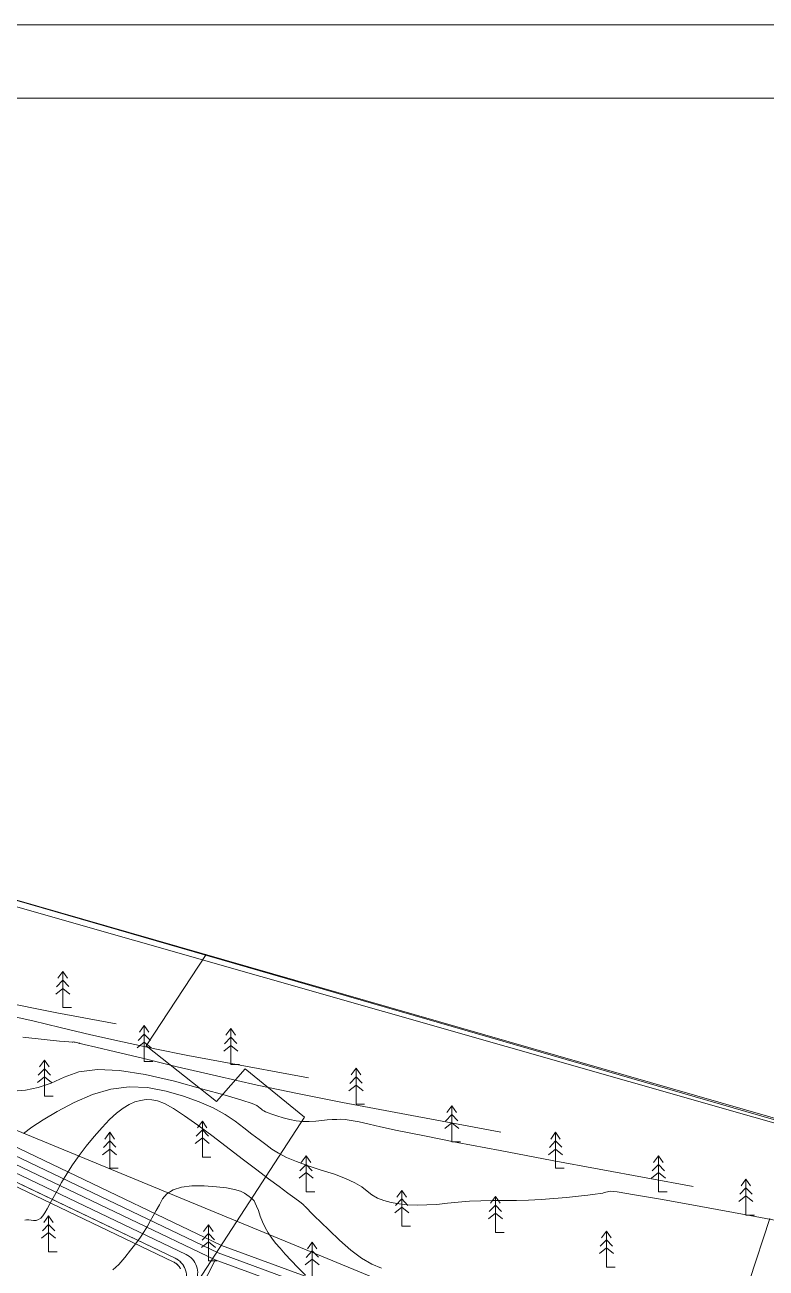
# Model space of a CAD drawing. Header units: metres. Extents: x 533049 to 537618, y 1849954 to 1852676.
# Drawn here: x 534747 to 535111, y 1852065 to 1852676 of the extents above; entities that cross this region are included whole.
import ezdxf

# ---------------------------------------------------------------- set-up
doc = ezdxf.new("R2010")
doc.units = ezdxf.units.M
doc.header["$LTSCALE"] = 2
for name, color, linetype, lineweight in [('13', 7, 'Continuous', 13), ('20', 7, 'Continuous', 13), ('38', 7, 'Continuous', 13), ('48', 7, 'Continuous', 13), ('50', 7, 'Continuous', 13), ('54', 7, 'Continuous', 13), ('55', 7, 'Continuous', 13), ('57', 7, 'Continuous', 13), ('60', 7, 'Continuous', 13), ('61', 7, 'Continuous', 13), ('63', 7, 'Continuous', 13)]:
    doc.layers.add(name, color=color, linetype=linetype, lineweight=lineweight)

msp = doc.modelspace()

# ---------------------------------------------------------------- linework, layer by layer
at = {"linetype": 'Continuous', "lineweight": 13}
msp.add_lwpolyline([(535274.86, 1852093.21), (534741.15, 1852246.88), (534721.54, 1852216.28), (534663.58, 1852131.84), (534571.52, 1852004.39)], dxfattribs=at)
at = {"layer": '13'}
for points in [[(534673.57, 1852149.44), (534840.88, 1852069.38), (535005.66, 1852008.89), (535228.23, 1851958.25)], [(534840.88, 1852069.34), (534783.84, 1851957.97), (534685.19, 1851772.78)]]:
    msp.add_lwpolyline(points, dxfattribs=at)
at = {"layer": '20'}
for points in [[(535115.66, 1851969.09), (535067.52, 1851980.29), (535034.45, 1851991.48), (534983.88, 1851994.89), (534974.15, 1851967.63), (534880.79, 1852014.85), (534872.03, 1851998.3), (534851.12, 1852009.5), (534820.49, 1852016.8), (534809.3, 1852028.97), (534823.89, 1852046.01), (534884.68, 1852139.48), (534855.51, 1852163.33), (534841.4, 1852147.27), (534806.88, 1852174.53), (534836.36, 1852219.48)], [(535113.24, 1852089.79), (535103.18, 1852059.25), (535112.26, 1852031.89)]]:
    msp.add_lwpolyline(points, dxfattribs=at)
at = {"layer": '38'}
for points in [[(534680.67, 1852135.23), (534820.24, 1852068.45), (534820.63, 1852068.25), (534821.01, 1852068.03), (534821.38, 1852067.78), (534821.73, 1852067.52), (534822.07, 1852067.24), (534822.39, 1852066.94), (534822.7, 1852066.62), (534822.98, 1852066.29), (534823.25, 1852065.94), (534823.5, 1852065.57), (534823.73, 1852065.2)], [(534680.67, 1852135.23), (534820.24, 1852068.45), (534820.86, 1852068.12), (534821.46, 1852067.73), (534822.01, 1852067.29), (534822.53, 1852066.8), (534823, 1852066.27), (534823.42, 1852065.7), (534823.79, 1852065.09)]]:
    msp.add_lwpolyline(points, dxfattribs=at)
at = {"layer": '48'}
for points in [[(534741.15, 1852246.88), (535274.86, 1852093.21)], [(535007.86, 1852016.34), (534843.89, 1852076.53), (534677.13, 1852156.33)]]:
    msp.add_lwpolyline(points, dxfattribs=at)
at = {"layer": '50'}
msp.add_lwpolyline([(536135.62, 1851789.73), (535515.36, 1851926.72), (535258.49, 1851965.9), (535022.43, 1852017.88), (534680.94, 1852158.74), (534430.49, 1852265.01), (534355.97, 1852086.41), (534346.15, 1851984.65), (534462.32, 1851750.84), (534498.61, 1851623.52), (534531.69, 1851526.54), (534597.01, 1851432.26), (534785.89, 1851296.54), (534919.76, 1851224.01), (534977.19, 1851164.91), (535024.77, 1851103.67), (535103, 1851049.68), (535187.68, 1851009.38), (535275.89, 1851002.01), (535384.77, 1851022.15), (535615.7, 1851282.83), (535719.73, 1851373.89), (535864.09, 1851423.05), (536000.84, 1851463.59)], dxfattribs=at)
at = {"layer": '54'}
for p, q in [((534842.34, 1852072.84), (534675.37, 1852152.73)), ((534681.07, 1852141.69), (534826.53, 1852072.09)), ((534837.54, 1852071.05), (534837.51, 1852070.99)), ((534842.34, 1852072.84), (535006.72, 1852012.49))]:
    msp.add_line(p, q, dxfattribs=at)
msp.add_arc((534822.22, 1852063.06), 10, 332.88111, 64.42837, dxfattribs=at)
at = {"layer": '55'}
for p, q in [((534821.1, 1852070.25), (534681.53, 1852137.04)), ((534834.87, 1852072.42), (534834.8, 1852072.29))]:
    msp.add_line(p, q, dxfattribs=at)
for points in [[(534677.13, 1852156.33), (534843.89, 1852076.53), (535007.86, 1852016.34), (535229.05, 1851966.01)], [(534681.53, 1852137.04), (534821.1, 1852070.25), (534821.59, 1852070), (534822.06, 1852069.72), (534822.52, 1852069.42), (534822.97, 1852069.09), (534823.39, 1852068.74), (534823.79, 1852068.36), (534824.17, 1852067.97), (534824.53, 1852067.55), (534824.87, 1852067.11), (534825.18, 1852066.66), (534825.47, 1852066.19), (534825.73, 1852065.7), (534825.96, 1852065.2)]]:
    msp.add_lwpolyline(points, dxfattribs=at)
msp.add_arc((534816.79, 1852061.23), 10, 332.88111, 64.42837, dxfattribs=at)
at = {"layer": '57'}
for p, q in [((534766.01, 1852211.09), (534766.01, 1852193.42)), ((534762.95, 1852203.65), (534766.01, 1852206.85)), ((534768.99, 1852203.72), (534766.01, 1852206.85)), ((534762.53, 1852200.03), (534766.01, 1852202.81)), ((534769.42, 1852200.03), (534766.01, 1852202.81)), ((534766.01, 1852193.42), (534770.22, 1852193.42)), ((534802.95, 1852177.15), (534806.01, 1852180.35)), ((534806.01, 1852184.59), (534806.01, 1852166.92)), ((534808.99, 1852177.22), (534806.01, 1852180.35)), ((534848.51, 1852183.09), (534848.51, 1852165.42)), ((534802.53, 1852173.53), (534806.01, 1852176.31)), ((534809.42, 1852173.53), (534806.01, 1852176.31)), ((534845.03, 1852172.03), (534848.51, 1852174.81)), ((534845.45, 1852175.65), (534848.51, 1852178.85)), ((534851.49, 1852175.72), (534848.51, 1852178.85)), ((534851.92, 1852172.03), (534848.51, 1852174.81)), ((534757.01, 1852167.59), (534757.01, 1852149.92)), ((534753.95, 1852160.15), (534757.01, 1852163.35)), ((534759.99, 1852160.22), (534757.01, 1852163.35)), ((534806.01, 1852166.92), (534810.22, 1852166.92)), ((534848.51, 1852165.42), (534852.72, 1852165.42)), ((534910.01, 1852163.59), (534910.01, 1852145.92)), ((534753.53, 1852156.53), (534757.01, 1852159.31)), ((534760.42, 1852156.53), (534757.01, 1852159.31)), ((534906.95, 1852156.15), (534910.01, 1852159.35)), ((534912.99, 1852156.22), (534910.01, 1852159.35)), ((534757.01, 1852149.92), (534761.22, 1852149.92)), ((534906.53, 1852152.53), (534910.01, 1852155.31)), ((534913.42, 1852152.53), (534910.01, 1852155.31)), ((534910.01, 1852145.92), (534914.22, 1852145.92)), ((534957.01, 1852145.09), (534957.01, 1852127.42)), ((534834.51, 1852137.59), (534834.51, 1852119.92)), ((534953.95, 1852137.65), (534957.01, 1852140.85)), ((534959.99, 1852137.72), (534957.01, 1852140.85)), ((534789.01, 1852132.09), (534789.01, 1852114.42)), ((534831.45, 1852130.15), (534834.51, 1852133.35)), ((534837.49, 1852130.22), (534834.51, 1852133.35)), ((534953.53, 1852134.03), (534957.01, 1852136.81)), ((534960.42, 1852134.03), (534957.01, 1852136.81)), ((535008.01, 1852132.09), (535008.01, 1852114.42)), ((534785.95, 1852124.65), (534789.01, 1852127.85)), ((534791.99, 1852124.72), (534789.01, 1852127.85)), ((534831.03, 1852126.53), (534834.51, 1852129.31)), ((534837.92, 1852126.53), (534834.51, 1852129.31)), ((534957.01, 1852127.42), (534961.22, 1852127.42)), ((535004.95, 1852124.65), (535008.01, 1852127.85)), ((535010.99, 1852124.72), (535008.01, 1852127.85)), ((534785.53, 1852121.03), (534789.01, 1852123.81)), ((534792.42, 1852121.03), (534789.01, 1852123.81)), ((534834.51, 1852119.92), (534838.72, 1852119.92)), ((534885.51, 1852120.59), (534885.51, 1852102.92)), ((535004.53, 1852121.03), (535008.01, 1852123.81)), ((535011.42, 1852121.03), (535008.01, 1852123.81)), ((535058.51, 1852120.59), (535058.51, 1852102.92)), ((534789.01, 1852114.42), (534793.22, 1852114.42)), ((534882.45, 1852113.15), (534885.51, 1852116.35)), ((534888.49, 1852113.22), (534885.51, 1852116.35)), ((535008.01, 1852114.42), (535012.22, 1852114.42)), ((535055.45, 1852113.15), (535058.51, 1852116.35)), ((535061.49, 1852113.22), (535058.51, 1852116.35)), ((534882.03, 1852109.53), (534885.51, 1852112.31)), ((534888.92, 1852109.53), (534885.51, 1852112.31)), ((535055.03, 1852109.53), (535058.51, 1852112.31)), ((535061.92, 1852109.53), (535058.51, 1852112.31)), ((535101.51, 1852109.09), (535101.51, 1852091.42)), ((534885.51, 1852102.92), (534889.72, 1852102.92)), ((534932.51, 1852103.59), (534932.51, 1852085.92)), ((534978.51, 1852100.59), (534978.51, 1852082.92)), ((535058.51, 1852102.92), (535062.72, 1852102.92)), ((535098.03, 1852098.03), (535101.51, 1852100.81)), ((535098.45, 1852101.65), (535101.51, 1852104.85)), ((535104.49, 1852101.72), (535101.51, 1852104.85)), ((535104.92, 1852098.03), (535101.51, 1852100.81)), ((534929.03, 1852092.53), (534932.51, 1852095.31)), ((534929.45, 1852096.15), (534932.51, 1852099.35)), ((534935.49, 1852096.22), (534932.51, 1852099.35)), ((534935.92, 1852092.53), (534932.51, 1852095.31)), ((534975.45, 1852093.15), (534978.51, 1852096.35)), ((534981.49, 1852093.22), (534978.51, 1852096.35)), ((534759.01, 1852091.09), (534759.01, 1852073.42)), ((534975.03, 1852089.53), (534978.51, 1852092.31)), ((534981.92, 1852089.53), (534978.51, 1852092.31)), ((535101.51, 1852091.42), (535105.72, 1852091.42)), ((534755.53, 1852080.03), (534759.01, 1852082.81)), ((534755.95, 1852083.65), (534759.01, 1852086.85)), ((534761.99, 1852083.72), (534759.01, 1852086.85)), ((534762.42, 1852080.03), (534759.01, 1852082.81)), ((534834.45, 1852079.15), (534837.51, 1852082.35)), ((534837.51, 1852086.59), (534837.51, 1852068.92)), ((534840.49, 1852079.22), (534837.51, 1852082.35)), ((534932.51, 1852085.92), (534936.72, 1852085.92)), ((534978.51, 1852082.92), (534982.72, 1852082.92)), ((535033.01, 1852083.59), (535033.01, 1852065.92)), ((534834.03, 1852075.53), (534837.51, 1852078.31)), ((534840.92, 1852075.53), (534837.51, 1852078.31)), ((534888.51, 1852078.09), (534888.51, 1852060.42)), ((535029.95, 1852076.15), (535033.01, 1852079.35)), ((535035.99, 1852076.22), (535033.01, 1852079.35)), ((534759.01, 1852073.42), (534763.22, 1852073.42)), ((534885.45, 1852070.65), (534888.51, 1852073.85)), ((534891.49, 1852070.72), (534888.51, 1852073.85)), ((535029.53, 1852072.53), (535033.01, 1852075.31)), ((535036.42, 1852072.53), (535033.01, 1852075.31)), ((534837.51, 1852068.92), (534841.72, 1852068.92)), ((534885.03, 1852067.03), (534888.51, 1852069.81)), ((534891.92, 1852067.03), (534888.51, 1852069.81)), ((535033.01, 1852065.92), (535037.22, 1852065.92))]:
    msp.add_line(p, q, dxfattribs=at)
msp.add_lwpolyline([(534435.02, 1852302.37), (534325.71, 1852049.19), (534353.83, 1851932.14), (534451.75, 1851760.49), (534494.45, 1851609.32), (534521.83, 1851454.44), (534874.05, 1851297.73), (534980, 1851227.29), (535025.24, 1851130.42), (535137.95, 1851046.53), (535351.89, 1851022.3), (535580.63, 1851242.44), (535635.17, 1851288.02), (535713.4, 1851370.26), (536002.39, 1851411.84), (536158.13, 1851571.22), (536125.74, 1851798.92), (536134.24, 1851845.92), (534499.3, 1852312.5)], close=True, dxfattribs=at)
for points in [[(535115.66, 1851969.09), (535067.52, 1851980.29), (535034.45, 1851991.48), (534983.88, 1851994.89), (534974.15, 1851967.63), (534880.79, 1852014.85), (534872.03, 1851998.3), (534851.12, 1852009.5), (534820.49, 1852016.8), (534809.3, 1852028.97), (534823.89, 1852046.01), (534884.68, 1852139.48), (534855.51, 1852163.33), (534841.4, 1852147.27), (534806.88, 1852174.53), (534836.36, 1852219.48)], [(534650.14, 1852213.19), (534653.65, 1852212.65), (534657.49, 1852212.08), (534661.64, 1852211.48), (534666.12, 1852210.86), (534670.92, 1852210.2), (534676.4, 1852209.36), (534682.92, 1852208.16), (534690.48, 1852206.6), (534699.07, 1852204.68), (534708.69, 1852202.41), (534718.98, 1852199.98), (534729.57, 1852197.62), (534740.45, 1852195.31), (534751.63, 1852193.06), (534763.1, 1852190.87), (534792.15, 1852185.47)], [(534763.59, 1852207.8), (534766.01, 1852211.09), (534768.28, 1852207.8)], [(534763.59, 1852207.8), (534766.01, 1852211.09), (534768.28, 1852207.8)], [(534770.22, 1852193.42), (534766.01, 1852193.42), (534766.01, 1852211.09)], [(534762.95, 1852203.65), (534766.01, 1852206.85), (534768.99, 1852203.72)], [(534762.53, 1852200.03), (534766.01, 1852202.81), (534769.42, 1852200.03)], [(534740.07, 1852189.39), (534751.17, 1852186.79), (534764.74, 1852183.53), (534779.77, 1852179.99), (534795.23, 1852176.54), (534811.12, 1852173.17), (534827.44, 1852169.89), (534844.19, 1852166.69), (534886.6, 1852158.8)], [(534802.95, 1852177.15), (534806.01, 1852180.35), (534808.99, 1852177.22)], [(534803.59, 1852181.3), (534806.01, 1852184.59), (534808.28, 1852181.3)], [(534803.59, 1852181.3), (534806.01, 1852184.59), (534808.28, 1852181.3)], [(534810.22, 1852166.92), (534806.01, 1852166.92), (534806.01, 1852184.59)], [(534846.09, 1852179.8), (534848.51, 1852183.09), (534850.78, 1852179.8)], [(534846.09, 1852179.8), (534848.51, 1852183.09), (534850.78, 1852179.8)], [(534852.72, 1852165.42), (534848.51, 1852165.42), (534848.51, 1852183.09)], [(534981.05, 1852132.13), (534903.3, 1852146.7), (534882, 1852150.97), (534861.37, 1852155.34), (534841.42, 1852159.79), (534822.14, 1852164.33), (534805.08, 1852168.45), (534791.79, 1852171.65), (534782.27, 1852173.94), (534776.52, 1852175.32), (534774.54, 1852175.77), (534774.38, 1852175.79), (534774.12, 1852175.84), (534773.75, 1852175.93), (534773.27, 1852176.05), (534772.69, 1852176.21), (534772.09, 1852176.35), (534771.59, 1852176.44), (534771.18, 1852176.48), (534770.85, 1852176.46), (534770.62, 1852176.39), (534768.96, 1852176.47), (534764.37, 1852176.89), (534756.84, 1852177.67), (534746.38, 1852178.79)], [(534802.53, 1852173.53), (534806.01, 1852176.31), (534809.42, 1852173.53)], [(534845.03, 1852172.03), (534848.51, 1852174.81), (534851.92, 1852172.03)], [(534845.45, 1852175.65), (534848.51, 1852178.85), (534851.49, 1852175.72)], [(534754.59, 1852164.3), (534757.01, 1852167.59), (534759.28, 1852164.3)], [(534754.59, 1852164.3), (534757.01, 1852167.59), (534759.28, 1852164.3)], [(534761.22, 1852149.92), (534757.01, 1852149.92), (534757.01, 1852167.59)], [(534741.37, 1852152.26), (534747.6, 1852152.79), (534753.88, 1852154.12), (534760.2, 1852156.26), (534766.57, 1852159.2), (534773.86, 1852161.8), (534782.93, 1852162.89), (534793.8, 1852162.48), (534806.45, 1852160.58), (534820.89, 1852157.17), (534834.78, 1852153.37), (534845.76, 1852150.27), (534853.84, 1852147.87), (534859.02, 1852146.18), (534861.3, 1852145.19), (534862.1, 1852144.57), (534862.83, 1852144.01), (534863.5, 1852143.51), (534864.11, 1852143.05), (534864.66, 1852142.65), (534865.45, 1852142.21), (534866.79, 1852141.65), (534868.69, 1852140.96), (534871.15, 1852140.15), (534874.15, 1852139.23), (534877.42, 1852138.37), (534880.65, 1852137.78), (534883.86, 1852137.46), (534887.03, 1852137.4), (534890.18, 1852137.61), (534893.17, 1852137.92), (534895.88, 1852138.17), (534898.33, 1852138.35), (534900.5, 1852138.46), (534902.4, 1852138.5), (534904.59, 1852138.37), (534907.65, 1852137.93), (534911.57, 1852137.2), (534916.36, 1852136.18), (534922.01, 1852134.86), (534930.25, 1852133.02), (534942.8, 1852130.45), (534959.67, 1852127.14), (534980.85, 1852123.1), (535006.35, 1852118.32), (535075.5, 1852105.45)], [(534753.95, 1852160.15), (534757.01, 1852163.35), (534759.99, 1852160.22)], [(534907.59, 1852160.3), (534910.01, 1852163.59), (534912.28, 1852160.3)], [(534907.59, 1852160.3), (534910.01, 1852163.59), (534912.28, 1852160.3)], [(534914.22, 1852145.92), (534910.01, 1852145.92), (534910.01, 1852163.59)], [(534753.53, 1852156.53), (534757.01, 1852159.31), (534760.42, 1852156.53)], [(534906.95, 1852156.15), (534910.01, 1852159.35), (534912.99, 1852156.22)], [(534746.64, 1852131.46), (534750.81, 1852134.62), (534756.35, 1852138.22), (534763.27, 1852142.26), (534771.56, 1852146.74), (534780.55, 1852150.72), (534789.56, 1852153.27), (534798.59, 1852154.39), (534807.64, 1852154.08), (534816.71, 1852152.34), (534825.33, 1852149.78), (534833.02, 1852147.02), (534839.8, 1852144.07), (534845.65, 1852140.92), (534850.57, 1852137.57), (534854.87, 1852134.27), (534858.83, 1852131.24), (534862.46, 1852128.5), (534865.74, 1852126.04), (534868.69, 1852123.86), (534871.88, 1852121.82), (534875.9, 1852119.77), (534880.75, 1852117.71), (534886.43, 1852115.63), (534892.93, 1852113.55), (534899.37, 1852111.47), (534904.85, 1852109.39), (534909.36, 1852107.33), (534912.91, 1852105.28), (534915.5, 1852103.24), (534917.81, 1852101.36), (534920.53, 1852099.79), (534923.67, 1852098.52), (534927.21, 1852097.56), (534931.17, 1852096.91)], [(534906.53, 1852152.53), (534910.01, 1852155.31), (534913.42, 1852152.53)], [(534886.4, 1852094.15), (534885.8, 1852094.75), (534885.32, 1852095.24), (534884.96, 1852095.6), (534884.73, 1852095.85), (534884.61, 1852095.98), (534884.55, 1852096.05), (534884.5, 1852096.12), (534884.46, 1852096.2), (534884.42, 1852096.28), (534884.39, 1852096.37), (534883.88, 1852096.8), (534882.4, 1852097.92), (534879.97, 1852099.74), (534876.57, 1852102.25), (534872.21, 1852105.45), (534867.05, 1852109.27), (534861.23, 1852113.63), (534854.75, 1852118.53), (534847.63, 1852123.97), (534839.85, 1852129.96), (534832.27, 1852135.66), (534825.75, 1852140.27), (534820.28, 1852143.77), (534815.88, 1852146.19), (534812.53, 1852147.5), (534809.71, 1852148.04), (534806.89, 1852148.14), (534804.08, 1852147.79), (534801.28, 1852147), (534798.49, 1852145.76), (534795.57, 1852143.96), (534792.4, 1852141.49), (534788.98, 1852138.35), (534785.3, 1852134.53), (534781.37, 1852130.04), (534777.49, 1852125.28), (534773.95, 1852120.63), (534770.75, 1852116.09), (534767.9, 1852111.68), (534765.39, 1852107.38), (534763.2, 1852103.39), (534761.28, 1852099.92), (534759.64, 1852096.95), (534758.28, 1852094.5), (534757.19, 1852092.56), (534756.21, 1852091.06), (534755.17, 1852089.94), (534754.05, 1852089.2), (534752.86, 1852088.83), (534751.61, 1852088.84), (534750.37, 1852089.01), (534749.24, 1852089.09), (534748.22, 1852089.09), (534747.3, 1852089.01)], [(534954.59, 1852141.8), (534957.01, 1852145.09), (534959.28, 1852141.8)], [(534954.59, 1852141.8), (534957.01, 1852145.09), (534959.28, 1852141.8)], [(534961.22, 1852127.42), (534957.01, 1852127.42), (534957.01, 1852145.09)], [(534832.09, 1852134.3), (534834.51, 1852137.59), (534836.78, 1852134.3)], [(534832.09, 1852134.3), (534834.51, 1852137.59), (534836.78, 1852134.3)], [(534838.72, 1852119.92), (534834.51, 1852119.92), (534834.51, 1852137.59)], [(534953.95, 1852137.65), (534957.01, 1852140.85), (534959.99, 1852137.72)], [(534786.59, 1852128.8), (534789.01, 1852132.09), (534791.28, 1852128.8)], [(534786.59, 1852128.8), (534789.01, 1852132.09), (534791.28, 1852128.8)], [(534793.22, 1852114.42), (534789.01, 1852114.42), (534789.01, 1852132.09)], [(534831.45, 1852130.15), (534834.51, 1852133.35), (534837.49, 1852130.22)], [(534953.53, 1852134.03), (534957.01, 1852136.81), (534960.42, 1852134.03)], [(535005.59, 1852128.8), (535008.01, 1852132.09), (535010.28, 1852128.8)], [(535005.59, 1852128.8), (535008.01, 1852132.09), (535010.28, 1852128.8)], [(535012.22, 1852114.42), (535008.01, 1852114.42), (535008.01, 1852132.09)], [(534785.95, 1852124.65), (534789.01, 1852127.85), (534791.99, 1852124.72)], [(534831.03, 1852126.53), (534834.51, 1852129.31), (534837.92, 1852126.53)], [(535004.95, 1852124.65), (535008.01, 1852127.85), (535010.99, 1852124.72)], [(534785.53, 1852121.03), (534789.01, 1852123.81), (534792.42, 1852121.03)], [(534883.09, 1852117.3), (534885.51, 1852120.59), (534887.78, 1852117.3)], [(534883.09, 1852117.3), (534885.51, 1852120.59), (534887.78, 1852117.3)], [(534889.72, 1852102.92), (534885.51, 1852102.92), (534885.51, 1852120.59)], [(535004.53, 1852121.03), (535008.01, 1852123.81), (535011.42, 1852121.03)], [(535056.09, 1852117.3), (535058.51, 1852120.59), (535060.78, 1852117.3)], [(535056.09, 1852117.3), (535058.51, 1852120.59), (535060.78, 1852117.3)], [(535062.72, 1852102.92), (535058.51, 1852102.92), (535058.51, 1852120.59)], [(534882.45, 1852113.15), (534885.51, 1852116.35), (534888.49, 1852113.22)], [(535055.45, 1852113.15), (535058.51, 1852116.35), (535061.49, 1852113.22)], [(534882.03, 1852109.53), (534885.51, 1852112.31), (534888.92, 1852109.53)], [(535055.03, 1852109.53), (535058.51, 1852112.31), (535061.92, 1852109.53)], [(535099.09, 1852105.8), (535101.51, 1852109.09), (535103.78, 1852105.8)], [(535099.09, 1852105.8), (535101.51, 1852109.09), (535103.78, 1852105.8)], [(535105.72, 1852091.42), (535101.51, 1852091.42), (535101.51, 1852109.09)], [(534885.17, 1852061.97), (534881.48, 1852065.71), (534878.16, 1852069.15), (534875.23, 1852072.29), (534872.66, 1852075.13), (534870.48, 1852077.67), (534868.58, 1852080.11), (534866.87, 1852082.66), (534865.37, 1852085.32), (534864.06, 1852088.08), (534862.95, 1852090.96), (534862.01, 1852093.62), (534861.18, 1852095.75), (534860.48, 1852097.35), (534859.91, 1852098.43), (534859.46, 1852098.98), (534858.97, 1852099.34), (534858.3, 1852099.85), (534857.44, 1852100.51), (534856.38, 1852101.32), (534855.14, 1852102.27), (534853.28, 1852103.24), (534850.37, 1852104.07), (534846.42, 1852104.77), (534841.42, 1852105.33), (534835.38, 1852105.76), (534829.32, 1852105.79), (534824.24, 1852105.17), (534820.16, 1852103.89), (534817.07, 1852101.95), (534814.96, 1852099.36), (534813.38, 1852096.49), (534811.84, 1852093.71), (534810.35, 1852091.02), (534808.9, 1852088.43), (534807.5, 1852085.92), (534805.96, 1852083.34), (534804.07, 1852080.51), (534801.85, 1852077.44), (534799.29, 1852074.12), (534796.39, 1852070.56), (534793.41, 1852067.21), (534790.6, 1852064.54)], [(534930.09, 1852100.3), (534932.51, 1852103.59), (534934.78, 1852100.3)], [(534930.09, 1852100.3), (534932.51, 1852103.59), (534934.78, 1852100.3)], [(534931.17, 1852096.91), (534935.45, 1852096.53), (534939.95, 1852096.36), (534944.69, 1852096.43), (534949.66, 1852096.71), (534954.86, 1852097.22), (534960.23, 1852097.78), (534965.71, 1852098.2), (534971.3, 1852098.47), (534977, 1852098.61), (534982.81, 1852098.61), (534988.72, 1852098.61), (534994.73, 1852098.76), (535000.85, 1852099.06), (535007.07, 1852099.51), (535013.4, 1852100.11), (535019.21, 1852100.73), (535023.89, 1852101.26), (535027.45, 1852101.7), (535029.88, 1852102.04), (535031.18, 1852102.28), (535031.92, 1852102.47), (535032.67, 1852102.66), (535033.42, 1852102.83), (535034.18, 1852103), (535034.95, 1852103.16), (535038.31, 1852102.8), (535046.83, 1852101.42), (535060.52, 1852099.02), (535079.38, 1852095.6), (535103.41, 1852091.16), (535169.95, 1852078.78)], [(534936.72, 1852085.92), (534932.51, 1852085.92), (534932.51, 1852103.59)], [(534976.09, 1852097.3), (534978.51, 1852100.59), (534980.78, 1852097.3)], [(534976.09, 1852097.3), (534978.51, 1852100.59), (534980.78, 1852097.3)], [(534982.72, 1852082.92), (534978.51, 1852082.92), (534978.51, 1852100.59)], [(535098.03, 1852098.03), (535101.51, 1852100.81), (535104.92, 1852098.03)], [(535098.45, 1852101.65), (535101.51, 1852104.85), (535104.49, 1852101.72)], [(534929.03, 1852092.53), (534932.51, 1852095.31), (534935.92, 1852092.53)], [(534929.45, 1852096.15), (534932.51, 1852099.35), (534935.49, 1852096.22)], [(534975.45, 1852093.15), (534978.51, 1852096.35), (534981.49, 1852093.22)], [(534756.59, 1852087.8), (534759.01, 1852091.09), (534761.28, 1852087.8)], [(534756.59, 1852087.8), (534759.01, 1852091.09), (534761.28, 1852087.8)], [(534763.22, 1852073.42), (534759.01, 1852073.42), (534759.01, 1852091.09)], [(534922.53, 1852065.36), (534917.69, 1852067.35), (534912.64, 1852070.3), (534907.38, 1852074.22), (534901.93, 1852079.1), (534896.86, 1852083.99), (534892.78, 1852087.94), (534889.67, 1852090.95), (534887.54, 1852093.03), (534886.4, 1852094.15)], [(534975.03, 1852089.53), (534978.51, 1852092.31), (534981.92, 1852089.53)], [(535113.24, 1852089.79), (535103.18, 1852059.25), (535112.26, 1852031.89)], [(534755.53, 1852080.03), (534759.01, 1852082.81), (534762.42, 1852080.03)], [(534755.95, 1852083.65), (534759.01, 1852086.85), (534761.99, 1852083.72)], [(534834.45, 1852079.15), (534837.51, 1852082.35), (534840.49, 1852079.22)], [(534835.09, 1852083.3), (534837.51, 1852086.59), (534839.78, 1852083.3)], [(534835.09, 1852083.3), (534837.51, 1852086.59), (534839.78, 1852083.3)], [(534841.72, 1852068.92), (534837.51, 1852068.92), (534837.51, 1852086.59)], [(535030.59, 1852080.3), (535033.01, 1852083.59), (535035.28, 1852080.3)], [(535030.59, 1852080.3), (535033.01, 1852083.59), (535035.28, 1852080.3)], [(535037.22, 1852065.92), (535033.01, 1852065.92), (535033.01, 1852083.59)], [(534834.03, 1852075.53), (534837.51, 1852078.31), (534840.92, 1852075.53)], [(534886.09, 1852074.8), (534888.51, 1852078.09), (534890.78, 1852074.8)], [(534886.09, 1852074.8), (534888.51, 1852078.09), (534890.78, 1852074.8)], [(534892.72, 1852060.42), (534888.51, 1852060.42), (534888.51, 1852078.09)], [(535029.95, 1852076.15), (535033.01, 1852079.35), (535035.99, 1852076.22)], [(534885.45, 1852070.65), (534888.51, 1852073.85), (534891.49, 1852070.72)], [(535029.53, 1852072.53), (535033.01, 1852075.31), (535036.42, 1852072.53)], [(534885.03, 1852067.03), (534888.51, 1852069.81), (534891.92, 1852067.03)]]:
    msp.add_lwpolyline(points, dxfattribs=at)
at = {"layer": '60'}
for points in [[(534499.59, 1852231.92), (534512.09, 1852231.92), (534534.23, 1852234.29), (534535.45, 1852228.09), (534559.85, 1852232.89), (534578.28, 1852231.68), (534587.89, 1852241.29), (534595.5, 1852252.11), (534604.32, 1852265.72), (534610.33, 1852284.54), (534737.22, 1852248.01), (534741.15, 1852246.88), (535274.86, 1852093.21)], [(535007.86, 1852016.34), (534843.89, 1852076.53), (534677.13, 1852156.33)]]:
    msp.add_lwpolyline(points, dxfattribs=at)
at = {"layer": '61'}
for points in [[(537432.41, 1849953.71), (537432.41, 1852676.21), (533348.66, 1852676.21), (533348.66, 1849953.71)], [(533348.66, 1852676.21), (537432.41, 1852676.21), (537432.41, 1849953.71), (533348.66, 1849953.71)], [(533348.66, 1852676.21), (537432.41, 1852676.21), (537432.41, 1849953.71), (533348.66, 1849953.71)], [(533384.62, 1852640.25), (537396.44, 1852640.25), (537396.44, 1849989.68), (533384.62, 1849989.68)], [(533384.62, 1852640.25), (537396.44, 1852640.25), (537396.44, 1849989.68), (533384.62, 1849989.68)]]:
    msp.add_lwpolyline(points, close=True, dxfattribs=at)
at = {"layer": '63'}
msp.add_lwpolyline([(536154.15, 1851837.61), (534610.33, 1852284.54), (534600.31, 1852290.54), (534590.7, 1852288.94), (534492.16, 1852324.08), (534334.22, 1852264.06), (534331.46, 1852261.17), (534130.24, 1851934.92), (533977.24, 1851648.42), (533635.79, 1851349.93), (533873.14, 1850873.11), (533992.12, 1850668.54), (534105.11, 1850436.65), (534145.61, 1850408.52), (534298.24, 1850375.42), (534676.74, 1850366.42), (535302.12, 1850496.66), (535596.71, 1850749.44), (535598.06, 1850750.65), (535665.24, 1850813.42), (535773.24, 1850864.92), (535903.24, 1850946.42), (536051.24, 1851044.92)], dxfattribs=at)

doc.saveas('drawing.dxf')
